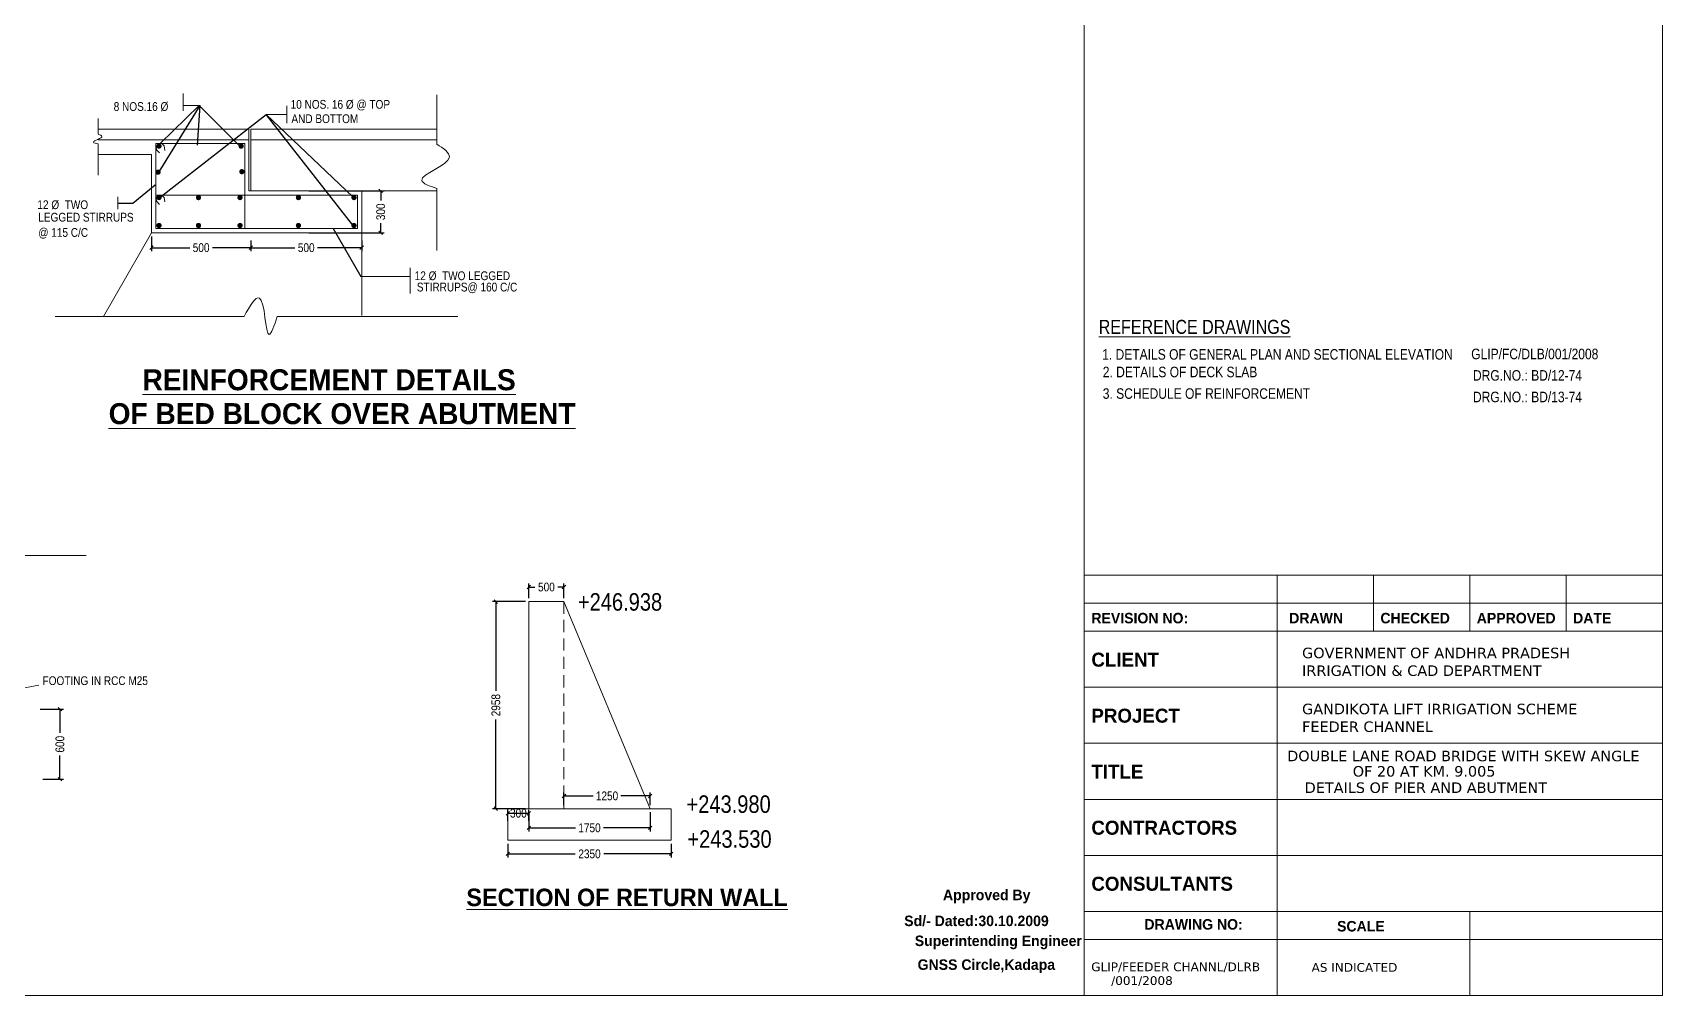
# Model space of a CAD drawing. Header units: millimetres. Extents: x 661061 to 1163463, y -603300 to -1950.
# Drawn here: x 1116943 to 1163463, y -56950 to -29450 of the extents above; entities that cross this region are included whole.
import ezdxf

# ---------------------------------------------------------------- set-up
doc = ezdxf.new("R2010")
doc.units = ezdxf.units.MM
doc.linetypes.add('DASHED', pattern=[0.75, 0.5, -0.25])
doc.layers.add('abutment', color=7, linetype='Continuous')
doc.layers.add('canal', color=7, linetype='Continuous')
doc.styles.add('ARIAL NARROW', font='ARIALN.TTF')
doc.styles.add('arn', font='ARIALN.TTF')
doc.styles.add('CITYBLUEPR', font='cityb___.ttf')
doc.styles.add('VERDANA', font='verdana.ttf')
doc.dimstyles.new('STANDARD$0', dxfattribs={"dimscale": 88.888889, "dimtxt": 0.02, "dimasz": 0.02, "dimexe": 0.05, "dimexo": 0.1, "dimgap": 0.002, "dimtad": 2, "dimdec": 0, "dimzin": 1, "dimdsep": 46, "dimtxsty": 'Standard', "dimcen": 0.09, "dimadec": 0, "dimazin": 0, "dimtfac": 1, "dimtdec": 4, "dimtofl": 0, "dimtmove": 0, "dimatfit": 3, "dimfxl": 1, "dimtolj": 1, "dimtzin": 1, "dimarcsym": 0})
doc.dimstyles.new('STANDARD$7', dxfattribs={"dimtxt": 2, "dimasz": 2, "dimexe": 1.25, "dimexo": 0.625, "dimtad": 1, "dimdec": 0, "dimlfac": 0.5, "dimdsep": 46, "dimtxsty": 'Standard', "dimcen": 2.5, "dimadec": 0, "dimazin": 0, "dimtfac": 1, "dimtdec": 0, "dimtmove": 0, "dimatfit": 3, "dimfxl": 1, "dimtolj": 1, "dimtzin": 0, "dimarcsym": 0})

# ---------------------------------------------------------------- blocks, each defined once
blk = doc.blocks.new('_Oblique')
at = {"color": 0, "linetype": 'ByBlock', "lineweight": -2}
blk.add_line((-0.5, -0.5), (0.5, 0.5), dxfattribs=at)
blk = doc.blocks.new('*D192')
at = {"layer": 'canal', "color": 0, "linetype": 'Continuous', "lineweight": -2, "transparency": 16777216}
for p, q in [((1117160, -48775), (1117824, -48775)), ((1117724, -48775), (1117724, -49449)), ((1117724, -50775), (1117724, -50102)), ((1117236, -50775), (1117824, -50775))]:
    blk.add_line(p, q, dxfattribs=at)
at = {"layer": 'Defpoints', "color": 0, "linetype": 'Continuous', "lineweight": 9, "transparency": 16777216}
for p in [(1117060, -48775), (1117136, -50775), (1117724, -50775)]:
    blk.add_point(p, dxfattribs=at)
at = {"layer": 'canal', "color": 0, "linetype": 'Continuous', "lineweight": -2, "transparency": 16777216, "xscale": 100, "yscale": 100, "zscale": 100}
for p, rotation in [((1117724, -48775), 90), ((1117724, -50775), 270)]:
    blk.add_blockref('_Oblique', p, dxfattribs=dict(at, rotation=rotation))
at = {"layer": 'canal', "color": 0, "linetype": 'Continuous', "lineweight": 9, "transparency": 16777216, "insert": (1117724, -49775), "char_height": 250, "attachment_point": 5, "rotation": 90, "style": 'ARIAL NARROW'}
blk.add_mtext('\\A1;600', dxfattribs=at)
blk = doc.blocks.new('*D193')
at = {"layer": 'abutment', "color": 0, "linetype": 'ByBlock', "lineweight": -2, "transparency": 16777216}
for p, q in [((1120337, -35270), (1120337, -35694)), ((1120337, -35594), (1121427, -35594)), ((1123170, -35594), (1122079, -35594)), ((1123170, -35389), (1123170, -35694))]:
    blk.add_line(p, q, dxfattribs=at)
at = {"layer": 'Defpoints', "color": 0, "linetype": 'ByBlock', "lineweight": 9, "transparency": 16777216}
for p in [(1120337, -35170), (1123170, -35289), (1120337, -35594)]:
    blk.add_point(p, dxfattribs=at)
at = {"layer": 'abutment', "color": 0, "linetype": 'ByBlock', "lineweight": -2, "transparency": 16777216, "xscale": 100, "yscale": 100, "zscale": 100, "rotation": 180}
blk.add_blockref('_Oblique', (1120337, -35594), dxfattribs=at)
at = {"layer": 'abutment', "color": 0, "linetype": 'ByBlock', "lineweight": -2, "transparency": 16777216, "xscale": 100, "yscale": 100, "zscale": 100}
blk.add_blockref('_Oblique', (1123170, -35594), dxfattribs=at)
at = {"layer": 'abutment', "color": 0, "linetype": 'ByBlock', "lineweight": 9, "transparency": 16777216, "insert": (1121753, -35594), "char_height": 250, "attachment_point": 5, "style": 'ARIAL NARROW'}
blk.add_mtext('\\A1;500', dxfattribs=at)
blk = doc.blocks.new('*D194')
at = {"layer": 'abutment', "color": 0, "linetype": 'ByBlock', "lineweight": -2, "transparency": 16777216}
for p, q in [((1124832, -33970), (1126980, -33970)), ((1126880, -33970), (1126880, -34244)), ((1124832, -35170), (1126980, -35170)), ((1126880, -35170), (1126880, -34896))]:
    blk.add_line(p, q, dxfattribs=at)
at = {"layer": 'Defpoints', "color": 0, "linetype": 'ByBlock', "lineweight": 9, "transparency": 16777216}
for p in [(1124732, -33970), (1124732, -35170), (1126880, -35170)]:
    blk.add_point(p, dxfattribs=at)
at = {"layer": 'abutment', "color": 0, "linetype": 'ByBlock', "lineweight": -2, "transparency": 16777216, "xscale": 100, "yscale": 100, "zscale": 100}
for p, rotation in [((1126880, -33970), 90), ((1126880, -35170), 270)]:
    blk.add_blockref('_Oblique', p, dxfattribs=dict(at, rotation=rotation))
at = {"layer": 'abutment', "color": 0, "linetype": 'ByBlock', "lineweight": 9, "transparency": 16777216, "insert": (1126880, -34570), "char_height": 250, "attachment_point": 5, "rotation": 90, "style": 'ARIAL NARROW'}
blk.add_mtext('\\A1;300', dxfattribs=at)
blk = doc.blocks.new('*D195')
at = {"layer": 'abutment', "color": 0, "linetype": 'ByBlock', "lineweight": -2, "transparency": 16777216}
for p, q in [((1123170, -35389), (1123170, -35694)), ((1123170, -35594), (1124427, -35594)), ((1126337, -35594), (1125079, -35594)), ((1126337, -35389), (1126337, -35694))]:
    blk.add_line(p, q, dxfattribs=at)
at = {"layer": 'Defpoints', "color": 0, "linetype": 'ByBlock', "lineweight": 9, "transparency": 16777216}
for p in [(1123170, -35289), (1126337, -35289), (1123170, -35594)]:
    blk.add_point(p, dxfattribs=at)
at = {"layer": 'abutment', "color": 0, "linetype": 'ByBlock', "lineweight": -2, "transparency": 16777216, "xscale": 100, "yscale": 100, "zscale": 100, "rotation": 180}
blk.add_blockref('_Oblique', (1123170, -35594), dxfattribs=at)
at = {"layer": 'abutment', "color": 0, "linetype": 'ByBlock', "lineweight": -2, "transparency": 16777216, "xscale": 100, "yscale": 100, "zscale": 100}
blk.add_blockref('_Oblique', (1126337, -35594), dxfattribs=at)
at = {"layer": 'abutment', "color": 0, "linetype": 'ByBlock', "lineweight": 9, "transparency": 16777216, "insert": (1124753, -35594), "char_height": 250, "attachment_point": 5, "style": 'ARIAL NARROW'}
blk.add_mtext('\\A1;500', dxfattribs=at)
blk = doc.blocks.new('*D221')
at = {"layer": 'canal', "color": 0, "linetype": 'Continuous', "lineweight": -2, "transparency": 16777216}
for p, q in [((1131109, -45602), (1131109, -45187)), ((1131109, -45287), (1131283, -45287)), ((1132109, -45287), (1131935, -45287)), ((1132109, -45602), (1132109, -45187))]:
    blk.add_line(p, q, dxfattribs=at)
at = {"layer": 'Defpoints', "color": 0, "linetype": 'Continuous', "lineweight": 9, "transparency": 16777216}
for p in [(1132109, -45287), (1131109, -45702), (1132109, -45702)]:
    blk.add_point(p, dxfattribs=at)
at = {"layer": 'canal', "color": 0, "linetype": 'Continuous', "lineweight": -2, "transparency": 16777216, "xscale": 100, "yscale": 100, "zscale": 100, "rotation": 180}
blk.add_blockref('_Oblique', (1131109, -45287), dxfattribs=at)
at = {"layer": 'canal', "color": 0, "linetype": 'Continuous', "lineweight": -2, "transparency": 16777216, "xscale": 100, "yscale": 100, "zscale": 100}
blk.add_blockref('_Oblique', (1132109, -45287), dxfattribs=at)
at = {"layer": 'canal', "color": 0, "linetype": 'Continuous', "lineweight": 9, "transparency": 16777216, "insert": (1131609, -45287), "char_height": 250, "attachment_point": 5, "style": 'ARIAL NARROW'}
blk.add_mtext('\\A1;500', dxfattribs=at)
blk = doc.blocks.new('*D222')
at = {"layer": 'canal', "color": 0, "linetype": 'Continuous', "lineweight": -2, "transparency": 16777216}
for p, q in [((1132109, -51518), (1132109, -51152)), ((1134569, -51518), (1134569, -51152)), ((1132109, -51252), (1132943, -51252)), ((1134569, -51252), (1133735, -51252))]:
    blk.add_line(p, q, dxfattribs=at)
at = {"layer": 'Defpoints', "color": 0, "linetype": 'Continuous', "lineweight": 9, "transparency": 16777216}
for p in [(1132109, -51618), (1134569, -51252), (1134569, -51618)]:
    blk.add_point(p, dxfattribs=at)
at = {"layer": 'canal', "color": 0, "linetype": 'Continuous', "lineweight": -2, "transparency": 16777216, "xscale": 100, "yscale": 100, "zscale": 100, "rotation": 180}
blk.add_blockref('_Oblique', (1132109, -51252), dxfattribs=at)
at = {"layer": 'canal', "color": 0, "linetype": 'Continuous', "lineweight": -2, "transparency": 16777216, "xscale": 100, "yscale": 100, "zscale": 100}
blk.add_blockref('_Oblique', (1134569, -51252), dxfattribs=at)
at = {"layer": 'canal', "color": 0, "linetype": 'Continuous', "lineweight": 9, "transparency": 16777216, "insert": (1133339, -51252), "char_height": 250, "attachment_point": 5, "style": 'ARIAL NARROW'}
blk.add_mtext('\\A1;1250', dxfattribs=at)
blk = doc.blocks.new('*D223')
at = {"layer": 'canal', "color": 0, "linetype": 'Continuous', "lineweight": -2, "transparency": 16777216}
for p, q in [((1130509, -52618), (1130509, -53007)), ((1130509, -52907), (1132432, -52907)), ((1135169, -52907), (1133247, -52907)), ((1135169, -52618), (1135169, -53007))]:
    blk.add_line(p, q, dxfattribs=at)
at = {"layer": 'Defpoints', "color": 0, "linetype": 'Continuous', "lineweight": 9, "transparency": 16777216}
for p in [(1130509, -52518), (1135169, -52518), (1135169, -52907)]:
    blk.add_point(p, dxfattribs=at)
at = {"layer": 'canal', "color": 0, "linetype": 'Continuous', "lineweight": -2, "transparency": 16777216, "xscale": 100, "yscale": 100, "zscale": 100, "rotation": 180}
blk.add_blockref('_Oblique', (1130509, -52907), dxfattribs=at)
at = {"layer": 'canal', "color": 0, "linetype": 'Continuous', "lineweight": -2, "transparency": 16777216, "xscale": 100, "yscale": 100, "zscale": 100}
blk.add_blockref('_Oblique', (1135169, -52907), dxfattribs=at)
at = {"layer": 'canal', "color": 0, "linetype": 'Continuous', "lineweight": 9, "transparency": 16777216, "insert": (1132839, -52907), "char_height": 250, "attachment_point": 5, "style": 'ARIAL NARROW'}
blk.add_mtext('\\A1;2350', dxfattribs=at)
blk = doc.blocks.new('*D224')
at = {"layer": 'canal', "color": 0, "linetype": 'Continuous', "lineweight": -2, "transparency": 16777216}
for p, q in [((1131109, -51718), (1131109, -52264)), ((1134569, -51718), (1134569, -52264)), ((1131109, -52164), (1132443, -52164)), ((1134569, -52164), (1133235, -52164))]:
    blk.add_line(p, q, dxfattribs=at)
at = {"layer": 'Defpoints', "color": 0, "linetype": 'Continuous', "lineweight": 9, "transparency": 16777216}
for p in [(1131109, -51618), (1134569, -51618), (1134569, -52164)]:
    blk.add_point(p, dxfattribs=at)
at = {"layer": 'canal', "color": 0, "linetype": 'Continuous', "lineweight": -2, "transparency": 16777216, "xscale": 100, "yscale": 100, "zscale": 100, "rotation": 180}
blk.add_blockref('_Oblique', (1131109, -52164), dxfattribs=at)
at = {"layer": 'canal', "color": 0, "linetype": 'Continuous', "lineweight": -2, "transparency": 16777216, "xscale": 100, "yscale": 100, "zscale": 100}
blk.add_blockref('_Oblique', (1134569, -52164), dxfattribs=at)
at = {"layer": 'canal', "color": 0, "linetype": 'Continuous', "lineweight": 9, "transparency": 16777216, "insert": (1132839, -52164), "char_height": 250, "attachment_point": 5, "style": 'ARIAL NARROW'}
blk.add_mtext('\\A1;1750', dxfattribs=at)
blk = doc.blocks.new('*D225')
at = {"layer": 'canal', "color": 0, "linetype": 'Continuous', "lineweight": -2, "transparency": 16777216}
for p, q in [((1131009, -45702), (1130067, -45702)), ((1130167, -45702), (1130167, -48252)), ((1130167, -51618), (1130167, -49068)), ((1131009, -51618), (1130067, -51618))]:
    blk.add_line(p, q, dxfattribs=at)
at = {"layer": 'Defpoints', "color": 0, "linetype": 'Continuous', "lineweight": 9, "transparency": 16777216}
for p in [(1130167, -45702), (1131109, -45702), (1131109, -51618)]:
    blk.add_point(p, dxfattribs=at)
at = {"layer": 'canal', "color": 0, "linetype": 'Continuous', "lineweight": -2, "transparency": 16777216, "xscale": 100, "yscale": 100, "zscale": 100}
for p, rotation in [((1130167, -45702), 90), ((1130167, -51618), 270)]:
    blk.add_blockref('_Oblique', p, dxfattribs=dict(at, rotation=rotation))
at = {"layer": 'canal', "color": 0, "linetype": 'Continuous', "lineweight": 9, "transparency": 16777216, "insert": (1130167, -48660), "char_height": 250, "attachment_point": 5, "rotation": 90, "style": 'ARIAL NARROW'}
blk.add_mtext('\\A1;2958', dxfattribs=at)
blk = doc.blocks.new('*D226')
at = {"layer": 'canal', "color": 0, "linetype": 'Continuous', "lineweight": -2, "transparency": 16777216}
for p, q in [((1130509, -51968), (1130509, -51648)), ((1130509, -51748), (1131109, -51748)), ((1131109, -51968), (1131109, -51648))]:
    blk.add_line(p, q, dxfattribs=at)
at = {"layer": 'Defpoints', "color": 0, "linetype": 'Continuous', "lineweight": 9, "transparency": 16777216}
for p in [(1130509, -52068), (1131109, -51748), (1131109, -52068)]:
    blk.add_point(p, dxfattribs=at)
at = {"layer": 'canal', "color": 0, "linetype": 'Continuous', "lineweight": -2, "transparency": 16777216, "xscale": 100, "yscale": 100, "zscale": 100, "rotation": 180}
blk.add_blockref('_Oblique', (1130509, -51748), dxfattribs=at)
at = {"layer": 'canal', "color": 0, "linetype": 'Continuous', "lineweight": -2, "transparency": 16777216, "xscale": 100, "yscale": 100, "zscale": 100}
blk.add_blockref('_Oblique', (1131109, -51748), dxfattribs=at)
at = {"layer": 'canal', "color": 0, "linetype": 'Continuous', "lineweight": 9, "transparency": 16777216, "insert": (1130809, -51748), "char_height": 250, "attachment_point": 5, "style": 'ARIAL NARROW'}
blk.add_mtext('\\A1;300', dxfattribs=at)

msp = doc.modelspace()

# ---------------------------------------------------------------- linework, layer by layer
at = {"layer": 'abutment', "color": 0, "linetype": 'ByBlock', "lineweight": 9}
for p, q in [((1146962.7, -1950), (1146962.7, -56950)), ((1163462.7, -56950), (1163462.7, -1950)), ((1163462.7, -56950), (1163462.7, -1950)), ((1121242.5, -31686.1), (1121242.5, -31191.9)), ((1121729.9, -31531.1), (1121243.7, -31531.1)), ((1124199.7, -32040.3), (1124199.7, -31546.2)), ((1128484.3, -32634), (1128484.3, -31232.3)), ((1118816.7, -32356.1), (1118816.7, -31908.3)), ((1123606, -31793.3), (1124199.7, -31793.3)), ((1118816.7, -32204.5), (1123118.1, -32204.5)), ((1118816.7, -32515.6), (1123118.1, -32515.6)), ((1118979.5, -32515.6), (1123118.1, -32515.6)), ((1123118.1, -32204.5), (1123118.1, -33970.3)), ((1123169.7, -32204.5), (1123169.7, -33970.3)), ((1123169.7, -32204.5), (1128484.3, -32204.5)), ((1123169.7, -32515.6), (1128484.3, -32515.6)), ((1123169.7, -32515.6), (1128484.3, -32515.6)), ((1118816.7, -33522.8), (1118816.7, -32628.6)), ((1118816.7, -32930.3), (1120336.8, -32930.3)), ((1120336.8, -33970.3), (1120336.8, -32930.3)), ((1120456.8, -32621.1), (1122998.1, -32621.1)), ((1120456.8, -35050.3), (1120456.8, -32621.1)), ((1120456.8, -32704), (1120487.8, -32804.4)), ((1120487.8, -32804.4), (1120563.4, -32888.7)), ((1120636.6, -32621.1), (1120698.6, -32689.1)), ((1120698.6, -32689.1), (1120717.2, -32819.3)), ((1122998.1, -32621.1), (1122998.1, -35050.3)), ((1128484.3, -35676), (1128484.3, -33904.9)), ((1119377.6, -34490.9), (1119377.6, -34143.8)), ((1120336.8, -35170.3), (1120336.8, -33970.3)), ((1120456.8, -34090.3), (1126216.8, -34090.3)), ((1120456.8, -34173.2), (1120487.8, -34273.6)), ((1120487.8, -34273.6), (1120563.4, -34357.9)), ((1120636.6, -34090.3), (1120698.6, -34158.4)), ((1120698.6, -34158.4), (1120717.2, -34288.5)), ((1123118.1, -33970.3), (1128484.3, -33970.3)), ((1126216.8, -34090.3), (1126216.8, -35050.3)), ((1126336.8, -35170.3), (1126336.8, -33970.3)), ((1120336.8, -35170.3), (1118965.4, -37556.3)), ((1120336.8, -35170.3), (1126336.8, -35170.3)), ((1120456.8, -35050.3), (1126216.8, -35050.3)), ((1126336.8, -35170.3), (1126343, -37530)), ((1127721.5, -36903.6), (1127721.5, -36173.3)), ((1126312.9, -36420.4), (1127721.5, -36420.4)), ((1122977.4, -37556.3), (1117583.8, -37556.3)), ((1129076.2, -37556.3), (1123927.1, -37556.3)), ((1110614.7, -44382.4), (1118473.7, -44382.4)), ((1146962.7, -44950), (1163462.7, -44950)), ((1152462.7, -44950), (1152462.7, -56950)), ((1155212.7, -44950), (1155212.7, -46550)), ((1157962.7, -44950), (1157962.7, -46550)), ((1160712.7, -44950), (1160712.7, -46550)), ((1146962.7, -45750), (1163462.7, -45750)), ((1146962.7, -46550), (1163462.7, -46550)), ((1163462.7, -46550), (1163462.7, -56950)), ((1116260.3, -48251.1), (1117120.4, -48087.8)), ((1146962.7, -48150), (1163462.7, -48150)), ((1146962.7, -49750), (1163462.7, -49750)), ((1146962.7, -51350), (1163462.7, -51350)), ((1146962.7, -52950), (1163462.7, -52950)), ((1146962.7, -54550), (1163462.7, -54550)), ((1157962.7, -54550), (1157962.7, -56950)), ((1146962.7, -55350), (1163462.7, -55350)), ((1083070, -56950), (1163462.7, -56950))]:
    msp.add_line(p, q, dxfattribs=at)
at = {"layer": 'abutment', "color": 0, "linetype": 'ByBlock', "lineweight": 9, "ltscale": 700}
for p, q in [((1131109.3, -51617.8), (1131109.3, -45701.8)), ((1131109.3, -45701.8), (1132109.3, -45701.8)), ((1132109.3, -45701.8), (1134569.3, -51617.8)), ((1130509.3, -51617.8), (1135169.3, -51617.8)), ((1130509.3, -52517.8), (1130509.3, -51617.8)), ((1135169.3, -52517.8), (1135169.3, -51617.8)), ((1130509.3, -52517.8), (1135169.3, -52517.8))]:
    msp.add_line(p, q, dxfattribs=at)
at = {"layer": 'abutment', "color": 0, "linetype": 'DASHED', "lineweight": 9, "ltscale": 700}
msp.add_line((1132109.3, -45701.8), (1132109.3, -51617.8), dxfattribs=at)
at = {"layer": 'abutment', "color": 0, "linetype": 'ByBlock', "lineweight": 9, "const_width": 75}
for points in [[(1120513.8, -32693.2, 1), (1120588.8, -32693.2, 1)], [(1122857.3, -32693.2, 1), (1122932.3, -32693.2, 1)], [(1120486.7, -33437.8, 1), (1120561.7, -33437.8, 1)], [(1122880.1, -33423.2, 1), (1122955.1, -33423.2, 1)], [(1120513.8, -34162.4, 1), (1120588.8, -34162.4, 1)], [(1121640.4, -34162.4, 1), (1121715.4, -34162.4, 1)], [(1122826.5, -34162.4, 1), (1122901.5, -34162.4, 1)], [(1124494, -34162.4, 1), (1124569, -34162.4, 1)], [(1126078.5, -34162.4, 1), (1126153.5, -34162.4, 1)], [(1120513.8, -34960.2, 1), (1120588.8, -34960.2, 1)], [(1121640.4, -34960.2, 1), (1121715.4, -34960.2, 1)], [(1122826.5, -34960.2, 1), (1122901.5, -34960.2, 1)], [(1124494, -34960.2, 1), (1124569, -34960.2, 1)], [(1126078.5, -34960.2, 1), (1126153.5, -34960.2, 1)]]:
    msp.add_lwpolyline(points, format="xyb", close=True, dxfattribs=at)
at = {"layer": 'abutment', "color": 0, "linetype": 'ByBlock', "lineweight": 9}
for points in [[(1118816.7, -32356.1), (1118923.8, -32414.1), (1118680.1, -32582.2), (1118816.7, -32628.6)], [(1128484.3, -32634), (1128838.7, -33004.2), (1128051.1, -33673.5), (1128484.3, -33904.9)], [(1122977.4, -37556.3), (1123417.5, -37031.3), (1123695.4, -38072.5), (1123927.1, -37556.3)]]:
    msp.add_spline(points, degree=3, dxfattribs=at)

# ---------------------------------------------------------------- texts
at = {"color": 0, "lineweight": 9}
for s, height, style, p in [('GANDIKOTA LIFT IRRIGATION SCHEME', 300, 'VERDANA', (1153177.9, -48918.7)), ('FEEDER CHANNEL', 300, 'VERDANA', (1153177.9, -49424.3)), ('DOUBLE LANE ROAD BRIDGE WITH SKEW ANGLE', 300, 'VERDANA', (1152752.8, -50261.3)), ('OF 20 AT KM. 9.005', 300, 'VERDANA', (1154623.2, -50699.3)), ('      Approved By', 300, 'CITYBLUEPR', (1142260, -54230)), ('Sd/- Dated:30.10.2009', 300, 'CITYBLUEPR', (1141821.6, -54970)), ('Superintending Engineer', 300, 'CITYBLUEPR', (1142123.1, -55540)), ('GNSS Circle,Kadapa', 300, 'CITYBLUEPR', (1142204.7, -56220)), ('GLIP/FEEDER CHANNL/DLRB ', 250, 'VERDANA', (1147159.9, -56258.7)), ('/001/2008', 250, 'VERDANA', (1147728.7, -56651.2))]:
    msp.add_text(s, height=height, dxfattribs=dict(at, style=style)).set_placement(p)
at = {"layer": 'abutment', "color": 0, "linetype": 'ByBlock', "lineweight": 9}
for s, height, style, p in [('8 NOS.16 %%C', 250, 'ARIAL NARROW', (1119258, -31687.4)), ('10 NOS. 16 %%C @ TOP', 250, 'ARIAL NARROW', (1124308.5, -31625.3)), ('AND BOTTOM', 250, 'ARIAL NARROW', (1124330.7, -32034.6)), ('12 %%C  TWO', 250, 'ARIAL NARROW', (1117079.7, -34491)), ('LEGGED STIRRUPS ', 250, 'ARIAL NARROW', (1117106.1, -34847.7)), ('@ 115 C/C', 250, 'ARIAL NARROW', (1117106.1, -35283.8)), ('12 %%C  TWO LEGGED ', 250, 'ARIAL NARROW', (1127849.5, -36520.2)), (' STIRRUPS@ 160 C/C', 250, 'ARIAL NARROW', (1127830.5, -36843.2)), ('%%UREFERENCE DRAWINGS', 400, 'arn', (1147373.4, -38055.3)), ('1. DETAILS OF GENERAL PLAN AND SECTIONAL ELEVATION', 300, 'arn', (1147472.4, -38791.5)), ('GLIP/FC/DLB/001/2008', 300, 'arn', (1158005.2, -38779.5)), ('%%UREINFORCEMENT DETAILS', 600, 'CITYBLUEPR', (1120080.6, -39665.7)), ('2. DETAILS OF DECK SLAB', 300, 'arn', (1147489.1, -39293.7)), ('DRG.NO.: BD/12-74', 300, 'arn', (1158055.6, -39390.9)), ('3. SCHEDULE OF REINFORCEMENT', 300, 'arn', (1147489.1, -39910.1)), ('DRG.NO.: BD/13-74', 300, 'arn', (1158055.6, -40007.3)), ('%%UOF BED BLOCK OVER ABUTMENT', 600, 'CITYBLUEPR', (1119113.2, -40633.8)), ('+246.938', 500, 'ARIAL NARROW', (1132507.7, -45960.5)), ('REVISION NO:', 300, 'CITYBLUEPR', (1147163.4, -46323.6)), ('DRAWN', 300, 'CITYBLUEPR', (1152810.4, -46323.6)), ('CHECKED', 300, 'CITYBLUEPR', (1155413.4, -46323.6)), ('APPROVED', 300, 'CITYBLUEPR', (1158163.4, -46323.6)), ('DATE', 300, 'CITYBLUEPR', (1160913.4, -46323.6)), ('CLIENT', 400, 'CITYBLUEPR', (1147163.4, -47560.2)), ('GOVERNMENT OF ANDHRA PRADESH', 300, 'VERDANA', (1153177.9, -47318.7)), ('FOOTING IN RCC M25', 250, 'arn', (1117227.4, -48085.3)), ('IRRIGATION & CAD DEPARTMENT', 300, 'VERDANA', (1153177.9, -47824.3)), ('PROJECT', 400, 'CITYBLUEPR', (1147163.4, -49160.2)), ('TITLE', 400, 'CITYBLUEPR', (1147163.4, -50760.2)), ('DETAILS OF PIER AND ABUTMENT ', 300, 'VERDANA', (1153251.5, -51166.8)), ('+243.980', 500, 'ARIAL NARROW', (1135607.3, -51736.5)), ('CONTRACTORS', 400, 'CITYBLUEPR', (1147163.4, -52360.2)), ('+243.530', 500, 'ARIAL NARROW', (1135632.8, -52731.9)), ('%%USECTION OF RETURN WALL', 500, 'CITYBLUEPR', (1129323.6, -54399.5)), ('CONSULTANTS', 400, 'CITYBLUEPR', (1147163.4, -53960.2)), ('DRAWING NO:', 300, 'CITYBLUEPR', (1148676.7, -55070)), ('SCALE', 300, 'CITYBLUEPR', (1154176.7, -55123.6)), ('AS INDICATED', 250, 'VERDANA', (1153449.7, -56274.4))]:
    msp.add_text(s, height=height, dxfattribs=dict(at, style=style)).set_placement(p)

# ---------------------------------------------------------------- dimensions: what is measured, and where the dimension line sits
dim = msp.add_linear_dim(base=(1126879.5, -35170.3), p1=(1124732, -33970.3), p2=(1124732, -35170.3), angle=90, text='300', dimstyle='STANDARD$0', override={"dimscale": 1, "dimtxt": 250, "dimasz": 100, "dimexe": 100, "dimexo": 100, "dimgap": 100, "dimtad": 0, "dimtoh": 1, "dimzin": 0, "dimtxsty": 'ARIAL NARROW', "dimblk1": 'Oblique', "dimblk2": 'Oblique', "dimsah": 1, "dimtzin": 0}, dxfattribs=at)
dim.commit()
dim.dimension.update_dxf_attribs({"geometry": '*D194', "text_midpoint": (1126879.5, -34570.3)})
for base, p1, p2, picture, middle in [((1120336.8, -35593.7), (1123169.7, -35288.9), (1120336.8, -35170.3), '*D193', (1121753.2, -35593.7)), ((1123169.7, -35593.7), (1126336.8, -35288.9), (1123169.7, -35288.9), '*D195', (1124753.2, -35593.7))]:
    dim = msp.add_linear_dim(base=base, p1=p1, p2=p2, text='500', dimstyle='STANDARD$0', override={"dimscale": 1, "dimtxt": 250, "dimasz": 100, "dimexe": 100, "dimexo": 100, "dimgap": 100, "dimtad": 0, "dimtoh": 1, "dimzin": 0, "dimtxsty": 'ARIAL NARROW', "dimblk1": 'Oblique', "dimblk2": 'Oblique', "dimsah": 1, "dimtzin": 0}, dxfattribs=at)
    dim.commit()
    dim.dimension.update_dxf_attribs({"geometry": picture, "text_midpoint": middle})
at = {"layer": 'canal', "color": 0, "linetype": 'Continuous', "lineweight": 9}
for base, p1, p2, text, picture, middle in [((1132109.3, -45286.8), (1131109.3, -45701.8), (1132109.3, -45701.8), '500', '*D221', (1131609.3, -45286.8)), ((1134569.3, -52163.6), (1131109.3, -51617.8), (1134569.3, -51617.8), '1750', '*D224', (1132839.3, -52163.6)), ((1135169.3, -52906.6), (1130509.3, -52517.8), (1135169.3, -52517.8), '2350', '*D223', (1132839.3, -52906.6))]:
    dim = msp.add_linear_dim(base=base, p1=p1, p2=p2, text=text, dimstyle='STANDARD$0', override={"dimscale": 1, "dimtxt": 250, "dimasz": 100, "dimexe": 100, "dimexo": 100, "dimgap": 100, "dimtad": 0, "dimtoh": 1, "dimzin": 0, "dimtxsty": 'ARIAL NARROW', "dimblk1": 'Oblique', "dimblk2": 'Oblique', "dimsah": 1, "dimtzin": 0}, dxfattribs=at)
    dim.commit()
    dim.dimension.update_dxf_attribs({"geometry": picture, "text_midpoint": middle})
for base, p1, p2, text, picture, middle in [((1130166.9, -45701.8), (1131109.3, -51617.8), (1131109.3, -45701.8), '2958', '*D225', (1130166.9, -48659.8)), ((1117724.4, -50775.5), (1117060.2, -48775.5), (1117136.5, -50775.5), '600', '*D192', (1117724.4, -49775.5))]:
    dim = msp.add_linear_dim(base=base, p1=p1, p2=p2, angle=90, text=text, dimstyle='STANDARD$0', override={"dimscale": 1, "dimtxt": 250, "dimasz": 100, "dimexe": 100, "dimexo": 100, "dimgap": 100, "dimtad": 0, "dimtoh": 1, "dimzin": 0, "dimtxsty": 'ARIAL NARROW', "dimblk1": 'Oblique', "dimblk2": 'Oblique', "dimsah": 1, "dimtzin": 0}, dxfattribs=at)
    dim.commit()
    dim.dimension.update_dxf_attribs({"geometry": picture, "text_midpoint": middle})
for base, p1, p2, text, picture, middle in [((1134569.3, -51252.3), (1132109.3, -51617.8), (1134569.3, -51617.8), '1250', '*D222', (1133339.3, -51252.3)), ((1131109.3, -51748.1), (1130509.3, -52067.8), (1131109.3, -52067.8), '300', '*D226', (1130809.3, -51748.1))]:
    dim = msp.add_linear_dim(base=base, p1=p1, p2=p2, text=text, dimstyle='STANDARD$0', override={"dimscale": 1, "dimtxt": 250, "dimasz": 100, "dimexe": 100, "dimexo": 100, "dimgap": 100, "dimtad": 0, "dimtoh": 1, "dimzin": 0, "dimtxsty": 'ARIAL NARROW', "dimblk1": 'Oblique', "dimblk2": 'Oblique', "dimsah": 1, "dimtzin": 0}, dxfattribs=at)
    dim.commit()
    dim.dimension.update_dxf_attribs({"geometry": picture, "text_midpoint": middle, "dimtype": 160})

# ---------------------------------------------------------------- leaders
at = {"layer": 'abutment', "color": 0, "linetype": 'ByBlock', "lineweight": 9}
for points in [[(1120559.8, -33425.7), (1121729.9, -31531.1)], [(1120582.4, -32621.1), (1121699.5, -31531.1)], [(1121646.3, -32661), (1121729.9, -31531.1)], [(1122857.3, -32693.2), (1121727.5, -31563.4)], [(1120584.6, -34147.4), (1123606, -31793.3)], [(1126085.8, -34140.2), (1123606, -31793.3)], [(1126080, -34949.6), (1123606, -31793.3)], [(1120438.2, -33809.2), (1119805.9, -34328.2), (1119388.1, -34328.2)], [(1125525.4, -35050.3), (1126312.9, -36420.4)]]:
    msp.add_leader(points, dimstyle='STANDARD$7', override={"dimtxt": 250, "dimasz": 100, "dimexe": 100, "dimexo": 100, "dimgap": 100, "dimtad": 0, "dimtoh": 1, "dimlfac": 1, "dimzin": 0, "dimtxsty": 'ARIAL NARROW', "dimcen": 0.09, "dimtdec": 4, "dimtofl": 0}, dxfattribs=at)

doc.saveas('drawing.dxf')
